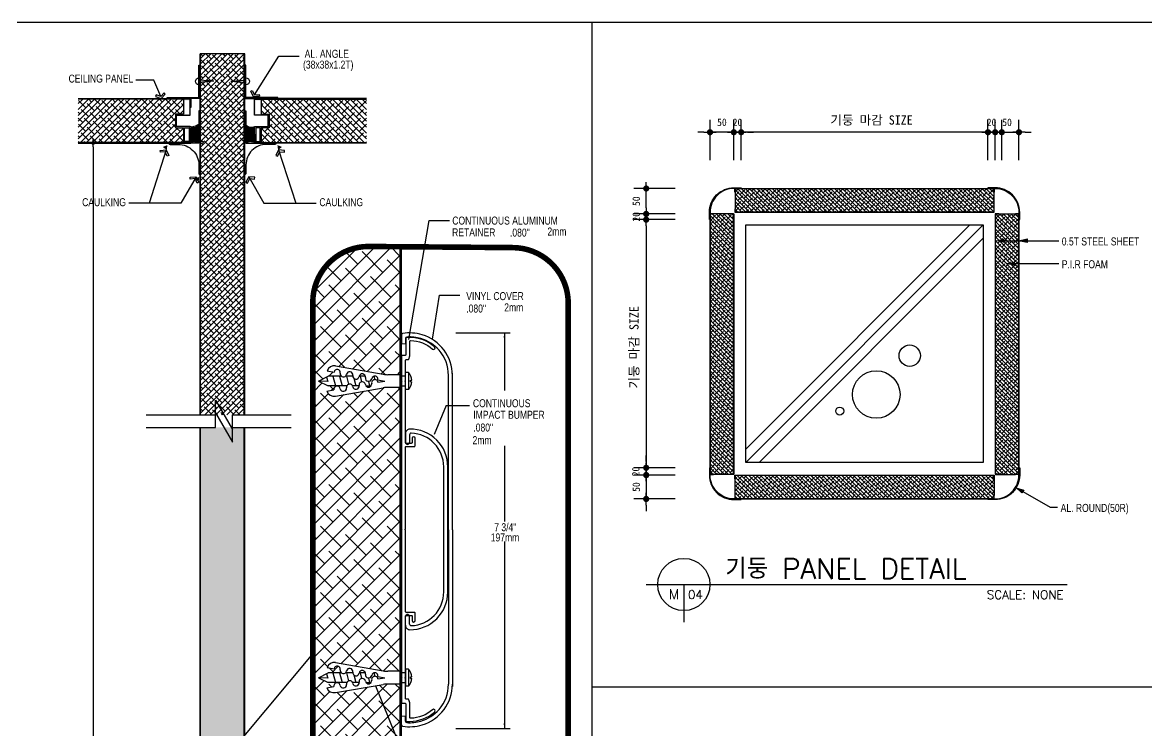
# Model space of a CAD drawing. Header units: millimetres. Extents: x 761574 to 813627, y -447408 to -384263.
# Drawn here: x 809305 to 810216, y -386028 to -385455 of the extents above; entities that cross this region are included whole.
import ezdxf
from ezdxf.enums import TextEntityAlignment as Align

# ---------------------------------------------------------------- set-up
doc = ezdxf.new("R2010")
doc.units = ezdxf.units.MM
doc.header["$LTSCALE"] = 500
doc.header["$PDMODE"] = 2
doc.linetypes.add('HIDDEN', pattern=[9.525, 6.35, -3.175])
doc.layers.get('Defpoints').update_dxf_attribs({"color": 8})
for name, color, linetype in [('3', 3, 'Continuous'), ('BOLT', 1, 'Continuous'), ('CHANNEL', 6, 'Continuous'), ('DIM', 7, 'Continuous'), ('DM', 4, 'Continuous'), ('FORM', 7, 'Continuous'), ('ik_Line', 30, 'Continuous'), ('PANEL', 7, 'Continuous'), ('RAIL', 4, 'Continuous'), ('SYM', 7, 'Continuous'), ('SYM-1', 6, 'Continuous'), ('TEXT', 7, 'Continuous'), ('TEXT1', 2, 'Continuous'), ('몰드', 9, 'Continuous'), ('크린판넬', 4, 'Continuous'), ('크린판넬(벽체)', 21, 'Continuous')]:
    doc.layers.add(name, color=color, linetype=linetype)
doc.styles.add('GHD', font='simple.shx', dxfattribs={"bigfont": 'whgtxt.shx'})
doc.styles.add('SIM', font='simplex')
doc.styles.add('글씨1', font='stylu.ttf')
doc.styles.add('돋움', font='')
doc.styles.get('돋움').set_extended_font_data('DotumChe')
doc.dimstyles.new('DIM270', dxfattribs={"dimscale": 3, "dimtxt": 3, "dimasz": 1, "dimexe": 2, "dimexo": 3, "dimgap": 1, "dimtad": 1, "dimtoh": 1, "dimdec": 0, "dimzin": 9, "dimdsep": 46, "dimtxsty": '돋움', "dimblk": 'dots', "dimcen": 0, "dimclrt": 3, "dimadec": 0, "dimazin": 0, "dimtm": 1e-09, "dimtfac": 1, "dimtdec": 0, "dimtix": 1, "dimtmove": 2, "dimatfit": 3, "dimldrblk": 'dots', "dimfxl": 0, "dimtolj": 1, "dimtzin": 0, "dimarcsym": 0})
doc.dimstyles.new('사본(2) DIM270', dxfattribs={"dimscale": 5, "dimtxt": 3, "dimasz": 1, "dimexe": 2, "dimexo": 3, "dimgap": 1, "dimtad": 1, "dimtoh": 1, "dimdec": 0, "dimzin": 9, "dimdsep": 46, "dimtxsty": '돋움', "dimblk": 'dots', "dimcen": 0, "dimclrt": 3, "dimadec": 0, "dimazin": 0, "dimtm": 1e-09, "dimtfac": 1, "dimtdec": 0, "dimtix": 1, "dimtmove": 2, "dimatfit": 3, "dimldrblk": 'dots', "dimfxl": 0, "dimtolj": 1, "dimtzin": 0, "dimarcsym": 0})

# ---------------------------------------------------------------- blocks, each defined once
blk = doc.blocks.new('dots')
blk.add_line((-1, 0), (1, 0))
at = {"const_width": 0.5}
blk.add_lwpolyline([(-0.25, 0, 1), (0.25, 0, 1)], format="xyb", close=True, dxfattribs=at)
blk = doc.blocks.new('*D12')
at = {"layer": 'Defpoints', "color": 0, "linetype": 'ByBlock'}
for p in [(809381.23, -385552.39), (809362.33, -386691.76), (809381.23, -386691.76)]:
    blk.add_point(p, dxfattribs=at)
at = {"layer": 'TEXT1', "color": 0, "linetype": 'ByBlock', "lineweight": -2}
for p, q in [((809372.23, -385552.39), (809356.33, -385552.39)), ((809362.33, -385555.39), (809362.33, -386688.76)), ((809372.23, -386691.76), (809356.33, -386691.76))]:
    blk.add_line(p, q, dxfattribs=at)
at = {"layer": 'TEXT1', "color": 0, "linetype": 'ByBlock', "lineweight": -2, "xscale": 3, "yscale": 3, "zscale": 3}
for p, rotation in [((809362.33, -385552.39), 90), ((809362.33, -386691.76), 270)]:
    blk.add_blockref('dots', p, dxfattribs=dict(at, rotation=rotation))
at = {"layer": 'TEXT1', "color": 3, "linetype": 'ByBlock', "insert": (809351.57, -386122.08), "char_height": 15, "attachment_point": 5, "rotation": 90, "style": '돋움'}
blk.add_mtext('\\A1;CH', dxfattribs=at)
blk = doc.blocks.new('*D66')
at = {"layer": 'Defpoints', "color": 0}
for p in [(809862.05, -385543.59), (809862.05, -385581.09), (809881.29, -385581.09)]:
    blk.add_point(p, dxfattribs=at)
at = {"layer": 'DIM', "color": 0, "lineweight": -2}
for p, q in [((809862.05, -385566.09), (809862.05, -385533.59)), ((809881.29, -385566.09), (809881.29, -385533.59)), ((809857.05, -385543.59), (809852.05, -385543.59)), ((809881.29, -385543.59), (809862.05, -385543.59)), ((809886.29, -385543.59), (809891.29, -385543.59))]:
    blk.add_line(p, q, dxfattribs=at)
at = {"layer": 'DIM', "color": 0, "lineweight": -2, "xscale": 5, "yscale": 5, "zscale": 5}
blk.add_blockref('dots', (809862.05, -385543.59), dxfattribs=at)
at = {"layer": 'DIM', "color": 0, "lineweight": -2, "xscale": 5, "yscale": 5, "zscale": 5, "rotation": 180}
blk.add_blockref('dots', (809881.29, -385543.59), dxfattribs=at)
at = {"layer": 'DIM', "color": 3, "insert": (809871.67, -385535.59), "char_height": 6, "attachment_point": 5, "style": '돋움'}
blk.add_mtext('\\A1;50', dxfattribs=at)
blk = doc.blocks.new('*D67')
at = {"layer": 'Defpoints', "color": 0}
for p in [(809881.29, -385543.59), (809881.29, -385581.09), (809887.26, -385581.09)]:
    blk.add_point(p, dxfattribs=at)
at = {"layer": 'DIM', "color": 0, "lineweight": -2}
for p, q in [((809881.29, -385566.09), (809881.29, -385533.59)), ((809887.26, -385566.09), (809887.26, -385533.59)), ((809876.29, -385543.59), (809871.29, -385543.59)), ((809887.26, -385543.59), (809881.29, -385543.59)), ((809892.26, -385543.59), (809897.26, -385543.59))]:
    blk.add_line(p, q, dxfattribs=at)
at = {"layer": 'DIM', "color": 0, "lineweight": -2, "xscale": 5, "yscale": 5, "zscale": 5}
blk.add_blockref('dots', (809881.29, -385543.59), dxfattribs=at)
at = {"layer": 'DIM', "color": 0, "lineweight": -2, "xscale": 5, "yscale": 5, "zscale": 5, "rotation": 180}
blk.add_blockref('dots', (809887.26, -385543.59), dxfattribs=at)
at = {"layer": 'DIM', "color": 3, "insert": (809884.28, -385535.59), "char_height": 6, "attachment_point": 5, "style": '돋움'}
blk.add_mtext('\\A1;20', dxfattribs=at)
blk = doc.blocks.new('*D68')
at = {"layer": 'Defpoints', "color": 0}
for p in [(809887.26, -385543.59), (809887.26, -385581.09), (810098.34, -385581.09)]:
    blk.add_point(p, dxfattribs=at)
at = {"layer": 'DIM', "color": 0, "lineweight": -2}
for p, q in [((809887.26, -385566.09), (809887.26, -385533.59)), ((810098.34, -385566.09), (810098.34, -385533.59)), ((810093.34, -385543.59), (809892.26, -385543.59))]:
    blk.add_line(p, q, dxfattribs=at)
at = {"layer": 'DIM', "color": 0, "lineweight": -2, "xscale": 5, "yscale": 5, "zscale": 5, "rotation": 180}
blk.add_blockref('dots', (809887.26, -385543.59), dxfattribs=at)
at = {"layer": 'DIM', "color": 0, "lineweight": -2, "xscale": 5, "yscale": 5, "zscale": 5}
blk.add_blockref('dots', (810098.34, -385543.59), dxfattribs=at)
at = {"layer": 'DIM', "color": 3, "insert": (809992.8, -385534.08), "char_height": 7.5, "attachment_point": 5, "style": '돋움'}
blk.add_mtext('\\A1;기둥 마감 SIZE', dxfattribs=at)
blk = doc.blocks.new('*D69')
at = {"layer": 'Defpoints', "color": 0}
for p in [(810112.25, -385543.59), (810093, -385581.09), (810112.25, -385581.09)]:
    blk.add_point(p, dxfattribs=at)
at = {"layer": 'DIM', "color": 0, "lineweight": -2}
for p, q in [((810093, -385566.09), (810093, -385533.59)), ((810112.25, -385566.09), (810112.25, -385533.59)), ((810088, -385543.59), (810083, -385543.59)), ((810093, -385543.59), (810112.25, -385543.59)), ((810117.25, -385543.59), (810122.25, -385543.59))]:
    blk.add_line(p, q, dxfattribs=at)
at = {"layer": 'DIM', "color": 0, "lineweight": -2, "xscale": 5, "yscale": 5, "zscale": 5}
blk.add_blockref('dots', (810093, -385543.59), dxfattribs=at)
at = {"layer": 'DIM', "color": 0, "lineweight": -2, "xscale": 5, "yscale": 5, "zscale": 5, "rotation": 180}
blk.add_blockref('dots', (810112.25, -385543.59), dxfattribs=at)
at = {"layer": 'DIM', "color": 3, "insert": (810102.62, -385535.59), "char_height": 6, "attachment_point": 5, "style": '돋움'}
blk.add_mtext('\\A1;50', dxfattribs=at)
blk = doc.blocks.new('*D70')
at = {"layer": 'Defpoints', "color": 0}
for p in [(810093, -385543.59), (810087.15, -385581.09), (810093, -385581.09)]:
    blk.add_point(p, dxfattribs=at)
at = {"layer": 'DIM', "color": 0, "lineweight": -2}
for p, q in [((810087.15, -385566.09), (810087.15, -385533.59)), ((810093, -385566.09), (810093, -385533.59)), ((810082.15, -385543.59), (810077.15, -385543.59)), ((810087.15, -385543.59), (810093, -385543.59)), ((810098, -385543.59), (810103, -385543.59))]:
    blk.add_line(p, q, dxfattribs=at)
at = {"layer": 'DIM', "color": 0, "lineweight": -2, "xscale": 5, "yscale": 5, "zscale": 5}
blk.add_blockref('dots', (810087.15, -385543.59), dxfattribs=at)
at = {"layer": 'DIM', "color": 0, "lineweight": -2, "xscale": 5, "yscale": 5, "zscale": 5, "rotation": 180}
blk.add_blockref('dots', (810093, -385543.59), dxfattribs=at)
at = {"layer": 'DIM', "color": 3, "insert": (810090.07, -385535.59), "char_height": 6, "attachment_point": 5, "style": '돋움'}
blk.add_mtext('\\A1;20', dxfattribs=at)
blk = doc.blocks.new('*D71')
at = {"layer": 'Defpoints', "color": 0}
for p in [(809848.81, -385821.25), (809810.33, -385840.5), (809848.81, -385840.5)]:
    blk.add_point(p, dxfattribs=at)
at = {"layer": 'DIM', "color": 0, "lineweight": -2}
for p, q in [((809810.33, -385816.25), (809810.33, -385811.25)), ((809833.81, -385821.25), (809800.33, -385821.25)), ((809810.33, -385821.25), (809810.33, -385840.5)), ((809833.81, -385840.5), (809800.33, -385840.5)), ((809810.33, -385845.5), (809810.33, -385850.5))]:
    blk.add_line(p, q, dxfattribs=at)
at = {"layer": 'DIM', "color": 0, "lineweight": -2, "xscale": 5, "yscale": 5, "zscale": 5}
for p, rotation in [((809810.33, -385821.25), 270), ((809810.33, -385840.5), 90)]:
    blk.add_blockref('dots', p, dxfattribs=dict(at, rotation=rotation))
at = {"layer": 'DIM', "color": 3, "insert": (809802.32, -385830.87), "char_height": 6, "attachment_point": 5, "rotation": 90, "style": '돋움'}
blk.add_mtext('\\A1;50', dxfattribs=at)
blk = doc.blocks.new('*D72')
at = {"layer": 'Defpoints', "color": 0}
for p in [(809848.81, -385815.28), (809810.33, -385821.25), (809848.81, -385821.25)]:
    blk.add_point(p, dxfattribs=at)
at = {"layer": 'DIM', "color": 0, "lineweight": -2}
for p, q in [((809810.33, -385810.28), (809810.33, -385805.28)), ((809833.81, -385815.28), (809800.33, -385815.28)), ((809810.33, -385815.28), (809810.33, -385821.25)), ((809833.81, -385821.25), (809800.33, -385821.25)), ((809810.33, -385826.25), (809810.33, -385831.25))]:
    blk.add_line(p, q, dxfattribs=at)
at = {"layer": 'DIM', "color": 0, "lineweight": -2, "xscale": 5, "yscale": 5, "zscale": 5}
for p, rotation in [((809810.33, -385815.28), 270), ((809810.33, -385821.25), 90)]:
    blk.add_blockref('dots', p, dxfattribs=dict(at, rotation=rotation))
at = {"layer": 'DIM', "color": 3, "insert": (809801.92, -385818.28), "char_height": 6, "attachment_point": 5, "rotation": 90, "style": '돋움'}
blk.add_mtext('\\A1;20', dxfattribs=at)
blk = doc.blocks.new('*D73')
at = {"layer": 'Defpoints', "color": 0}
for p in [(809848.81, -385614.36), (809810.33, -385821.16), (809848.81, -385821.16)]:
    blk.add_point(p, dxfattribs=at)
at = {"layer": 'DIM', "color": 0, "lineweight": -2}
for p, q in [((809833.81, -385614.36), (809800.33, -385614.36)), ((809810.33, -385619.36), (809810.33, -385816.16)), ((809833.81, -385821.16), (809800.33, -385821.16))]:
    blk.add_line(p, q, dxfattribs=at)
at = {"layer": 'DIM', "color": 0, "lineweight": -2, "xscale": 5, "yscale": 5, "zscale": 5}
for p, rotation in [((809810.33, -385614.36), 90), ((809810.33, -385821.16), 270)]:
    blk.add_blockref('dots', p, dxfattribs=dict(at, rotation=rotation))
at = {"layer": 'DIM', "color": 3, "insert": (809800.82, -385717.76), "char_height": 7.5, "attachment_point": 5, "rotation": 90, "style": '돋움'}
blk.add_mtext('\\A1;기둥 마감 SIZE', dxfattribs=at)
blk = doc.blocks.new('*D74')
at = {"layer": 'Defpoints', "color": 0}
for p in [(809810.33, -385589.15), (809848.81, -385589.15), (809848.81, -385609.74)]:
    blk.add_point(p, dxfattribs=at)
at = {"layer": 'DIM', "color": 0, "lineweight": -2}
for p, q in [((809833.81, -385589.15), (809800.33, -385589.15)), ((809810.33, -385604.74), (809810.33, -385594.15)), ((809833.81, -385609.74), (809800.33, -385609.74))]:
    blk.add_line(p, q, dxfattribs=at)
at = {"layer": 'DIM', "color": 0, "lineweight": -2, "xscale": 5, "yscale": 5, "zscale": 5}
for p, rotation in [((809810.33, -385589.15), 90), ((809810.33, -385609.74), 270)]:
    blk.add_blockref('dots', p, dxfattribs=dict(at, rotation=rotation))
at = {"layer": 'DIM', "color": 3, "insert": (809802.32, -385599.45), "char_height": 6, "attachment_point": 5, "rotation": 90, "style": '돋움'}
blk.add_mtext('\\A1;50', dxfattribs=at)
blk = doc.blocks.new('*D75')
at = {"layer": 'Defpoints', "color": 0}
for p in [(809810.33, -385609.74), (809848.81, -385609.74), (809848.81, -385614.36)]:
    blk.add_point(p, dxfattribs=at)
at = {"layer": 'DIM', "color": 0, "lineweight": -2}
for p, q in [((809810.33, -385604.74), (809810.33, -385599.74)), ((809833.81, -385609.74), (809800.33, -385609.74)), ((809833.81, -385614.36), (809800.33, -385614.36)), ((809810.33, -385614.36), (809810.33, -385609.74)), ((809810.33, -385619.36), (809810.33, -385624.36))]:
    blk.add_line(p, q, dxfattribs=at)
at = {"layer": 'DIM', "color": 0, "lineweight": -2, "xscale": 5, "yscale": 5, "zscale": 5}
for p, rotation in [((809810.33, -385609.74), 270), ((809810.33, -385614.36), 90)]:
    blk.add_blockref('dots', p, dxfattribs=dict(at, rotation=rotation))
at = {"layer": 'DIM', "color": 3, "insert": (809802.32, -385612.05), "char_height": 6, "attachment_point": 5, "rotation": 90, "style": '돋움'}
blk.add_mtext('\\A1;20', dxfattribs=at)

msp = doc.modelspace()

# ---------------------------------------------------------------- hatches: boundary and pattern name
h = msp.add_hatch(color=253)
h.paths.add_polyline_path([(809435.57, -385516.82), (809435.57, -385528.85), (809429.16, -385528.85), (809429.16, -385539.94), (809435.57, -385539.94), (809435.57, -385551.96), (809440.97, -385551.96), (809440.97, -385539.07), (809430.02, -385539.07), (809430.02, -385529.71), (809440.97, -385529.71), (809440.97, -385516.82)])
h.paths.add_polyline_path([(809436.43, -385517.69), (809440.1, -385517.69), (809440.1, -385528.85), (809436.43, -385528.85)], flags=16)
h.paths.add_polyline_path([(809436.43, -385539.94), (809440.1, -385539.94), (809440.1, -385551.1), (809436.43, -385551.1)], flags=16)
h = msp.add_hatch(color=253)
h.paths.add_polyline_path([(809498.62, -385516.82), (809498.62, -385528.85), (809505.03, -385528.85), (809505.03, -385539.93), (809498.62, -385539.93), (809498.62, -385551.96), (809493.22, -385551.96), (809493.22, -385539.07), (809504.16, -385539.07), (809504.16, -385529.71), (809493.22, -385529.71), (809493.22, -385516.82)])
h.paths.add_polyline_path([(809497.76, -385517.69), (809494.08, -385517.69), (809494.08, -385528.85), (809497.76, -385528.85)], flags=16)
h.paths.add_polyline_path([(809497.76, -385539.93), (809494.08, -385539.93), (809494.08, -385551.09), (809497.76, -385551.09)], flags=16)
at = {"layer": '3'}
h = msp.add_hatch(dxfattribs=at)
h.set_pattern_fill('ANSI31', color=253, scale=3.6, style=0)
h.set_pattern_definition([(45, (-891351.027, -434774.3606), (-0.31819805153, 0.31819805153), [])])
edge = h.paths.add_edge_path()
edge.add_ellipse((809443.18, -385528.75), major_axis=(-0.72, 10.88), ratio=0.721975, start_angle=167.79259, end_angle=212.62032, ccw=False)
edge.add_line((809442.23, -385539.5), (809441.05, -385541.82))
edge.add_line((809441.05, -385541.82), (809440.97, -385541.81))
edge.add_line((809440.97, -385541.81), (809440.97, -385545.19))
edge.add_line((809440.97, -385545.19), (809441.4, -385545.19))
edge.add_line((809441.4, -385545.19), (809441.4, -385552.39))
edge.add_ellipse((809444.66, -385552.41), major_axis=(-3.26, 0.01), ratio=0.291044, start_angle=180, end_angle=360, ccw=False)
edge.add_line((809447.93, -385552.42), (809448.03, -385552.42))
edge.add_line((809448.03, -385552.42), (809448.03, -385537.64))
h = msp.add_hatch(dxfattribs=at)
h.set_pattern_fill('ANSI31', color=253, scale=3.6, style=0)
h.set_pattern_definition([(135.000936505, (2510286.02045, -434746.5606), (0.31819285052, 0.31820325247), [])])
edge = h.paths.add_edge_path()
edge.add_ellipse((809491.01, -385528.75), major_axis=(0.72, 10.88), ratio=0.721975, start_angle=147.37968, end_angle=192.20741)
edge.add_line((809491.96, -385539.5), (809493.14, -385541.82))
edge.add_line((809493.14, -385541.82), (809493.22, -385541.81))
edge.add_line((809493.22, -385541.81), (809493.22, -385545.19))
edge.add_line((809493.22, -385545.19), (809492.79, -385545.19))
edge.add_line((809492.79, -385545.19), (809492.79, -385552.39))
edge.add_ellipse((809489.53, -385552.41), major_axis=(3.26, 0.01), ratio=0.291044, start_angle=0, end_angle=180)
edge.add_line((809486.26, -385552.42), (809486.16, -385552.42))
edge.add_line((809486.16, -385552.42), (809486.16, -385537.64))
at = {"layer": 'DIM'}
for points in [[(810093.19, -385631.45), (810099.73, -385632.99), (810099.73, -385629.91)], [(810112.24, -385631.45), (810118.79, -385632.99), (810118.79, -385629.91)], [(810102.53, -385649.9), (810109.08, -385651.44), (810109.08, -385648.36)], [(810109.65, -385831.09), (810114.55, -385835.69), (810116.09, -385833.03)]]:
    msp.add_hatch(color=256, dxfattribs=at).paths.add_polyline_path(points)
at = {"layer": 'DM'}
h = msp.add_hatch(dxfattribs=at)
h.set_pattern_fill('ANSI38', color=33, style=0)
h.set_pattern_definition([(45, (-69.466, 0), (-2.24506403, 2.24506403), []), (135, (-69.466, 0), (-6.735192091, 2.24506403), [7.9375, -4.7625])])
h.paths.add_polyline_path([(809449.43, -385772.3), (809484.77, -385772.3), (809484.77, -385479.99), (809449.43, -385479.99)])
h = msp.add_hatch(dxfattribs=at)
h.set_pattern_fill('ANSI38', color=33, scale=3, style=0)
h.paths.add_polyline_path([(809610.78, -385754.11), (809610.78, -385750.23), (809600.96, -385750.23, 0.043661), (809597.37, -385750.55), (809558.68, -385757.18, -0.365977), (809551.76, -385753.15), (809557.36, -385752.16, -0.343922), (809558.85, -385749.36), (809558.74, -385748.94), (809552.77, -385748.94), (809544.94, -385745.03), (809545.14, -385745.04), (809552.8, -385741.19), (809563.51, -385741.19, -0.275582), (809562.57, -385738.71, 1), (809557.48, -385737.82), (809551.88, -385736.83, -0.365828), (809558.79, -385732.8), (809597.38, -385739.59, 0.043529), (809600.96, -385739.9), (809610.78, -385739.9), (809610.78, -385736.02), (809610.99, -385636.3), (809585.31, -385636.09, 0.414214), (809540.31, -385681.09), (809540.31, -386031.6, 0.414214), (809585.31, -386076.6), (809610.99, -386076.8), (809610.99, -386040.87), (809591.21, -385991.78), (809558.68, -385997.36, -0.365977), (809551.76, -385993.33), (809557.36, -385992.34, -0.343922), (809558.85, -385989.53), (809558.74, -385989.12), (809552.77, -385989.12), (809544.94, -385985.21), (809545.14, -385985.22), (809552.8, -385981.37), (809563.51, -385981.37, -0.275582), (809562.57, -385978.89, 1), (809557.48, -385978), (809551.88, -385977.01, -0.365828), (809558.79, -385972.98), (809597.38, -385979.76, 0.043529), (809600.96, -385980.08), (809610.78, -385980.08), (809610.78, -385976.2), (809610.91, -385754.11)])
h = msp.add_hatch(dxfattribs=at)
h.set_pattern_fill('ANSI38', color=33, scale=27, style=0)
h.set_pattern_definition([(45, (-2047191.151, -465479.1942), (-2.3864853865, 2.3864853865), []), (135, (-2047191.151, -465479.1942), (-7.1594561595, 2.3864853865), [8.4375, -5.0625])])
h.paths.add_polyline_path([(809449.43, -385782.56), (809484.74, -385782.56), (809483.84, -386651.47), (809450.36, -386651.47)])
h = msp.add_hatch(dxfattribs=at)
h.set_pattern_fill('ANSI38', color=33, scale=3, style=0)
h.paths.add_polyline_path([(809610.99, -385994.29), (809610.78, -385994.29), (809610.78, -385990.41), (809600.96, -385990.41, 0.043661), (809597.37, -385990.73), (809591.21, -385991.78), (809610.99, -386040.87)])
at = {"layer": 'ik_Line'}
h = msp.add_hatch(dxfattribs=at)
h.set_pattern_fill('ANSI38', color=33, scale=27, style=0)
h.set_pattern_definition([(45, (-904786.8436, -433413.521), (-2.3864853865, 2.3864853865), []), (135, (-904786.8436, -433413.521), (-7.1594561595, 2.3864853865), [8.4375, -5.0625])])
h.paths.add_polyline_path([(809350.39, -385516.82), (809350.39, -385551.96), (809435.57, -385551.96), (809435.57, -385539.94), (809429.16, -385539.94), (809429.16, -385528.85), (809435.57, -385528.85), (809435.57, -385516.82)])
h = msp.add_hatch(dxfattribs=at)
h.set_pattern_fill('ANSI38', color=33, scale=27, style=0)
h.set_pattern_definition([(135.0009365, (2523721.8147, -433385.5013), (2.386446379, 2.3865243935), []), (45.0009365, (2523721.8147, -433385.5013), (7.159417151, 2.386602408), [8.4375, -5.0625])])
h.paths.add_polyline_path([(809583.8, -385516.82), (809583.8, -385551.96), (809498.62, -385551.96), (809498.62, -385539.93), (809505.03, -385539.93), (809505.03, -385528.85), (809498.62, -385528.85), (809498.62, -385516.82)])
h = msp.add_hatch(dxfattribs=at)
h.set_pattern_fill('ANSI38', color=33, scale=0.7, angle=270, style=0)
h.paths.add_polyline_path([(809882.31, -385608.15), (810091.84, -385608.15), (810091.84, -385589.34), (809882.31, -385589.34)])
h.paths.add_polyline_path([(810093.24, -385609.8), (810111.99, -385609.8), (810111.99, -385820.42), (810093.24, -385820.42)])
h.paths.add_polyline_path([(809881.05, -385820.42), (809862.3, -385820.42), (809862.3, -385609.8), (809881.05, -385609.8)])
h.paths.add_polyline_path([(810091.98, -385821.5), (809882.31, -385821.5), (809882.31, -385840.25), (810091.98, -385840.25)])
at = {"layer": 'SYM-1', "linetype": 'ByBlock'}
for points in [[(809422.54, -385553.99), (809422.01, -385558.01), (809418.8, -385555.54)], [(809511.65, -385553.99), (809512.18, -385558), (809515.38, -385555.54)], [(809448.33, -385579.77), (809447.8, -385583.78), (809444.59, -385581.32)]]:
    msp.add_hatch(color=256, dxfattribs=at).paths.add_polyline_path(points)

# ---------------------------------------------------------------- linework, layer by layer
at = {"color": 0}
for p, q in [((810674, -385454.74), (807451.81, -385454.74)), ((809766.4, -385454.74), (809766.4, -386858.49)), ((809766.4, -385992.77), (810676.76, -385992.77))]:
    msp.add_line(p, q, dxfattribs=at)
for p, q in [((809449.03, -385772.3), (809449.03, -385479.99)), ((809449.43, -385772.3), (809449.43, -385479.99)), ((809484.77, -385772.3), (809484.77, -385479.99)), ((809485.17, -385772.3), (809485.17, -385479.99)), ((809610.99, -386076.8), (809610.99, -385636.3)), ((809610.99, -386076.8), (809610.99, -385636.3)), ((809612.07, -386076.81), (809612.07, -385636.3)), ((809449.03, -386352.01), (809449.03, -385782.56)), ((809449.43, -386352.01), (809449.43, -385782.56)), ((809484.77, -386352.01), (809484.77, -385782.56)), ((809485.17, -386352.01), (809485.17, -385782.56))]:
    msp.add_line(p, q)
at = {"color": 6}
msp.add_line((809540.31, -385965.7), (809482.86, -386034.42), dxfattribs=at)
for points in [[(809350.39, -385516.39), (809441.4, -385516.39), (809441.4, -385523.59), (809440.97, -385523.59), (809440.97, -385516.82), (809350.39, -385516.82)], [(809583.8, -385516.39), (809492.79, -385516.39), (809492.79, -385523.59), (809493.22, -385523.59), (809493.22, -385516.82), (809583.8, -385516.82)], [(809350.39, -385552.39), (809441.4, -385552.39), (809441.4, -385545.19), (809440.97, -385545.19), (809440.97, -385551.96), (809350.39, -385551.96)], [(809583.8, -385552.39), (809492.79, -385552.39), (809492.79, -385545.19), (809493.22, -385545.19), (809493.22, -385551.96), (809583.8, -385551.96)]]:
    msp.add_lwpolyline(points)
msp.add_lwpolyline([(810083.37, -385618.59), (810083.37, -385811.05), (809890.92, -385811.05), (809890.92, -385618.59)], close=True)
at = {"color": 6, "linetype": 'HIDDEN', "ltscale": 0.5, "const_width": 4.5}
msp.add_lwpolyline([(809540.31, -385681.09), (809540.31, -386031.6, 0.414214), (809585.31, -386076.6), (809702.19, -386077.52, 0.414214), (809747.19, -386032.52), (809747.19, -385682.01, 0.414214), (809702.19, -385637.01), (809585.31, -385636.09, 0.414214)], format="xyb", close=True, dxfattribs=at)
at = {"layer": '3'}
for points in [[(809449.03, -385526.39), (809448.03, -385526.39), (809448.03, -385552.42), (809423.66, -385552.42, 0.414214), (809424.66, -385553.42), (809431.34, -385553.42, -0.414214), (809448.03, -385570.11), (809448.03, -385576.78, 0.414214), (809449.03, -385577.78)], [(809485.16, -385526.39), (809486.16, -385526.39), (809486.16, -385552.42), (809510.53, -385552.42, -0.414214), (809509.53, -385553.42), (809502.85, -385553.42, 0.414214), (809486.16, -385570.11), (809486.16, -385576.78, -0.414214), (809485.16, -385577.78)], [(809887.15, -385589.15), (809881.37, -385589.15, 0.414214), (809862.05, -385608.47), (809862.05, -385614.25, -0.414214), (809861.93, -385614.36), (809861.59, -385614.36, -0.414214), (809861.47, -385614.25), (809861.47, -385608.47, -0.414214), (809881.37, -385588.57), (809887.15, -385588.57, -0.414214), (809887.26, -385588.69), (809887.26, -385589.03, -0.414214)], [(810087.15, -385589.15), (810092.92, -385589.15, -0.414214), (810112.24, -385608.47), (810112.24, -385614.25, 0.414214), (810112.36, -385614.36), (810112.7, -385614.36, 0.414214), (810112.82, -385614.25), (810112.82, -385608.47, 0.414214), (810092.92, -385588.57), (810087.15, -385588.57, 0.414214), (810087.03, -385588.69), (810087.03, -385589.03, 0.414214)], [(809887.15, -385840.5), (809881.37, -385840.5, -0.414214), (809862.05, -385821.17), (809862.05, -385815.4, 0.414214), (809861.93, -385815.28), (809861.59, -385815.28, 0.414214), (809861.47, -385815.4), (809861.47, -385821.17, 0.414214), (809881.37, -385841.07), (809887.15, -385841.07, 0.414214), (809887.26, -385840.96), (809887.26, -385840.61, 0.414214)], [(810087.15, -385840.5), (810092.92, -385840.5, 0.414214), (810112.24, -385821.17), (810112.24, -385815.4, -0.414214), (810112.36, -385815.28), (810112.7, -385815.28, -0.414214), (810112.82, -385815.4), (810112.82, -385821.17, -0.414214), (810092.92, -385841.07), (810087.15, -385841.07, -0.414214), (810087.03, -385840.96), (810087.03, -385840.61, -0.414214)]]:
    msp.add_lwpolyline(points, format="xyb", close=True, dxfattribs=at)
at = {"layer": 'BOLT', "color": 2}
for p, q in [((809551.41, -385741.9), (809552.35, -385745.42)), ((809556.66, -385741.19), (809558.74, -385748.94)), ((809561.91, -385741.19), (809563.99, -385748.94)), ((809567.47, -385741.19), (809569.22, -385747.7)), ((809573.44, -385742.75), (809575.09, -385748.94)), ((809578.59, -385741.19), (809579.82, -385745.77)), ((809589.82, -385741.15), (809590.56, -385743.92)), ((809552.34, -385745.38), (809545.48, -385745.05)), ((809585.36, -385745.31), (809586.31, -385748.95)), ((809597.3, -385744.82), (809597.42, -385745.29)), ((809552.34, -385985.56), (809545.48, -385985.23)), ((809551.41, -385982.08), (809552.35, -385985.6)), ((809556.66, -385981.37), (809558.74, -385989.12)), ((809561.91, -385981.37), (809563.99, -385989.12)), ((809567.47, -385981.37), (809569.22, -385987.88)), ((809573.44, -385982.93), (809575.09, -385989.12)), ((809578.59, -385981.37), (809579.82, -385985.95)), ((809585.36, -385985.49), (809586.31, -385989.13)), ((809589.82, -385981.33), (809590.56, -385984.1)), ((809597.3, -385985), (809597.42, -385985.47))]:
    msp.add_line(p, q, dxfattribs=at)
at = {"layer": 'BOLT'}
for p, q in [((809563.51, -385741.19), (809552.81, -385741.19)), ((809572.71, -385741.19), (809566.72, -385741.19)), ((809582.88, -385741.19), (809577.87, -385741.19)), ((809591.4, -385741.19), (809589.7, -385741.19)), ((809615.29, -385741.19), (809612.1, -385741.19)), ((809615.29, -385751.95), (809615.29, -385738.17)), ((809617.88, -385738.18), (809615.3, -385738.18)), ((809617.88, -385738.18), (809617.88, -385751.95)), ((809567.88, -385748.94), (809552.73, -385748.94)), ((809577.86, -385748.94), (809572.51, -385748.94)), ((809583.38, -385748.95), (809587.57, -385748.95)), ((809612.19, -385748.95), (809615.29, -385748.95)), ((809617.88, -385751.95), (809615.3, -385751.95)), ((809615.29, -385978.12), (809615.29, -385991.9)), ((809615.29, -385992.13), (809615.29, -385978.35)), ((809617.88, -385978.35), (809615.3, -385978.35)), ((809617.88, -385978.35), (809617.88, -385992.13)), ((809563.51, -385981.37), (809552.81, -385981.37)), ((809572.71, -385981.37), (809566.72, -385981.37)), ((809582.88, -385981.37), (809577.87, -385981.37)), ((809591.4, -385981.37), (809589.7, -385981.37)), ((809615.29, -385981.37), (809612.1, -385981.37)), ((809567.88, -385989.12), (809552.73, -385989.12)), ((809577.86, -385989.12), (809572.51, -385989.12)), ((809583.38, -385989.13), (809587.57, -385989.13)), ((809612.19, -385989.13), (809615.29, -385989.13)), ((809617.88, -385992.13), (809615.3, -385992.13))]:
    msp.add_line(p, q, dxfattribs=at)
at = {"layer": 'CHANNEL'}
for p, q in [((809615.37, -385787.45), (809615.37, -385794.69)), ((809618.68, -385788.5), (809618.68, -385794.69)), ((809618.89, -385783.94), (809618.87, -385783.94)), ((809646.38, -385866.2), (809646.38, -385814.53)), ((809649.68, -385866.2), (809649.68, -385814.53)), ((809646.38, -385915.81), (809646.38, -385866.2)), ((809649.68, -385915.81), (809649.68, -385866.2)), ((809615.37, -385942.84), (809615.37, -385935.65)), ((809615.37, -385942.84), (809615.37, -385942.84)), ((809618.68, -385941.84), (809618.68, -385935.65)), ((809618.89, -385946.4), (809618.87, -385946.4))]:
    msp.add_line(p, q, dxfattribs=at)
msp.add_lwpolyline([(809620.75, -385794.9, -0.414214), (809620.13, -385795.52), (809615.99, -385795.52, -0.414214), (809615.37, -385794.9), (809615.37, -385745.5), (809614.96, -385745.08), (809615.37, -385744.67), (809615.37, -385728.34, -0.414214), (809615.99, -385727.72), (809617.48, -385727.72, 0.32492), (809618.07, -385727.29), (809618.9, -385724.76, 0.078702), (809618.93, -385724.57), (809618.93, -385712.85, -0.420938), (809619.56, -385712.23, -0.177254), (809637.29, -385719.18, 1), (809638.93, -385717.33, 0.183165), (809618.93, -385709.74), (809616.24, -385709.74, 0.414214), (809615.62, -385710.36), (809615.62, -385723.79, -0.414214), (809615, -385724.41), (809612.69, -385724.41, 0.414214), (809612.07, -385725.03), (809612.07, -385744.67), (809612.48, -385745.08), (809612.07, -385745.5), (809612.07, -385864.76), (809612.48, -385865.17), (809612.07, -385865.59), (809612.07, -385984.85), (809612.48, -385985.26), (809612.07, -385985.68), (809612.07, -386005.31, 0.414214), (809612.69, -386005.93), (809615, -386005.93, -0.414214), (809615.62, -386006.55), (809615.62, -386019.98, 0.414214), (809616.24, -386020.6), (809618.93, -386020.6, 0.183165), (809638.93, -386013.02, 1), (809637.29, -386011.16, -0.177254), (809619.56, -386018.11, -0.420938), (809618.93, -386017.49), (809618.93, -386005.78, 0.078702), (809618.9, -386005.58), (809618.07, -386003.05, 0.32492), (809617.48, -386002.62), (809615.99, -386002.62, -0.414214), (809615.37, -386002), (809615.37, -385985.68), (809614.96, -385985.26), (809615.37, -385984.85), (809615.37, -385935.45, -0.414214), (809615.99, -385934.83), (809620.13, -385934.83, -0.414214), (809620.75, -385935.45), (809620.75, -385938.96, 1), (809623.23, -385938.96), (809623.23, -385932.97, 0.414214), (809622.61, -385932.35), (809615.99, -385932.35, -0.414214), (809615.37, -385931.73), (809615.37, -385865.59), (809614.96, -385865.17), (809615.37, -385864.76), (809615.37, -385798.62, -0.414214), (809615.99, -385798), (809622.61, -385798, 0.414214), (809623.23, -385797.38), (809623.23, -385791.38, 1), (809620.75, -385791.38)], format="xyb", close=True, dxfattribs=at)
for centre, radius, start, end in [((809618.89, -385787.45), 3.51, 90.43738, 180.77184), ((809619.92, -385788.5), 1.24, 88.18078, 180), ((809619.09, -385814.53), 30.59, 0, 90.43738), ((809619.09, -385814.53), 27.28, 0, 88.18078), ((809617.03, -385794.69), 1.65, 180, 0), ((809619.09, -385915.81), 30.59, 269.56262, 0), ((809619.09, -385915.81), 27.28, 271.81922, 0), ((809617.03, -385935.65), 1.65, 0, 180), ((809618.89, -385942.89), 3.51, 179.22816, 269.56262), ((809619.92, -385941.84), 1.24, 180, 271.81922)]:
    msp.add_arc(centre, radius, start, end, dxfattribs=at)
at = {"layer": 'DIM'}
for p, q in [((810099.73, -385629.91), (810099.73, -385632.99)), ((810099.73, -385631.45), (810144.45, -385631.45)), ((810112.24, -385631.45), (810118.79, -385629.91)), ((810118.79, -385632.99), (810112.24, -385631.45)), ((810118.79, -385629.91), (810118.79, -385632.99)), ((810102.53, -385649.9), (810144.45, -385649.9)), ((810109.08, -385651.44), (810102.53, -385649.9)), ((810114.55, -385835.69), (810109.65, -385831.09)), ((810116.09, -385833.03), (810114.55, -385835.69)), ((810115.32, -385834.36), (810137.54, -385847.19)), ((810137.54, -385847.19), (810143.54, -385847.19))]:
    msp.add_line(p, q, dxfattribs=at)
at = {"layer": 'DM', "color": 33}
msp.add_line((809485.17, -385479.99), (809449.03, -385479.99), dxfattribs=at)
at = {"layer": 'FORM', "color": 3}
for p, q in [((809810.27, -385909.81), (810151.31, -385909.81)), ((809840.81, -385909.81), (809840.81, -385940.34))]:
    msp.add_line(p, q, dxfattribs=at)
msp.add_circle((809840.81, -385909.81), 21.14, dxfattribs=at)
at = {"layer": 'ik_Line', "color": 3}
for p, q in [((809448.03, -385515.39), (809448.03, -385489.36)), ((809448.03, -385489.36), (809449.03, -385489.36)), ((809449.03, -385489.36), (809449.03, -385516.39)), ((809485.17, -385489.36), (809485.17, -385516.39)), ((809486.17, -385489.36), (809485.17, -385489.36)), ((809486.17, -385515.39), (809486.17, -385489.36)), ((809422.33, -385516.39), (809422.33, -385515.39)), ((809422.33, -385515.39), (809448.03, -385515.39)), ((809511.86, -385515.39), (809486.16, -385515.39)), ((809511.86, -385516.39), (809511.86, -385515.39)), ((809449.03, -385516.39), (809422.33, -385516.39)), ((809485.16, -385516.39), (809511.86, -385516.39))]:
    msp.add_line(p, q, dxfattribs=at)
at = {"layer": 'PANEL', "color": 4}
for points in [[(809435.57, -385516.82), (809435.57, -385528.85), (809429.16, -385528.85), (809429.16, -385539.94), (809435.57, -385539.94), (809435.57, -385551.96), (809440.97, -385551.96), (809440.97, -385539.07), (809430.02, -385539.07), (809430.02, -385529.71), (809440.97, -385529.71), (809440.97, -385516.82)], [(809498.62, -385516.82), (809498.62, -385528.85), (809505.03, -385528.85), (809505.03, -385539.93), (809498.62, -385539.93), (809498.62, -385551.96), (809493.22, -385551.96), (809493.22, -385539.07), (809504.16, -385539.07), (809504.16, -385529.71), (809493.22, -385529.71), (809493.22, -385516.82)]]:
    msp.add_lwpolyline(points, close=True, dxfattribs=at)
for points in [[(809436.43, -385539.94), (809440.1, -385539.94), (809440.1, -385551.1), (809436.43, -385551.1), (809436.43, -385539.94)], [(809497.76, -385539.93), (809494.08, -385539.93), (809494.08, -385551.09), (809497.76, -385551.09), (809497.76, -385539.93)]]:
    msp.add_lwpolyline(points, dxfattribs=at)
at = {"layer": 'RAIL'}
for p, q in [((809612.07, -385707.66), (809612.07, -385714.71)), ((809612.07, -385714.71), (809615.29, -385714.99)), ((809615.29, -385710.56), (809615.29, -385714.99)), ((809650.17, -385865.52), (809650.17, -385740.44)), ((809653.4, -385865.52), (809653.4, -385738.69)), ((809650.17, -385865.52), (809650.17, -385990.6)), ((809653.4, -385865.52), (809653.4, -385992.35)), ((809612.07, -386016.33), (809615.29, -386016.05)), ((809615.29, -386020.48), (809615.29, -386016.05)), ((809612.07, -386023.38), (809612.07, -386016.33))]:
    msp.add_line(p, q, dxfattribs=at)
for centre, radius, start, end in [((809613.22, -385707.66), 1.16, 98.5301, 180), ((809618.49, -385742.76), 36.65, 73.59097, 98.5301), ((809616.45, -385710.56), 1.16, 93.61648, 180), ((809618.49, -385742.76), 33.42, 73.59097, 93.61648), ((809619.17, -385740.44), 31, 40.97905, 73.59097), ((809619.17, -385740.44), 34.23, 0, 73.59097), ((809619.17, -385740.44), 31, 0, 40.97905), ((809619.17, -385990.6), 34.23, 286.40903, 0), ((809619.17, -385990.6), 31, 319.02095, 0), ((809619.17, -385990.6), 31, 286.40903, 319.02095), ((809613.22, -386023.38), 1.16, 180, 261.4699), ((809618.49, -385988.28), 36.65, 261.4699, 286.40903), ((809616.45, -386020.48), 1.16, 180, 266.38352), ((809618.49, -385988.28), 33.42, 266.38352, 286.40903)]:
    msp.add_arc(centre, radius, start, end, dxfattribs=at)
at = {"layer": 'SYM', "linetype": 'Continuous'}
for points in [[(809405.39, -385772.3), (809461.56, -385772.3), (809461.56, -385760.56), (809475.27, -385784.31), (809475.27, -385772.3), (809522.9, -385772.3)], [(809405.39, -385782.56), (809461.56, -385782.56), (809461.56, -385770.81), (809475.27, -385794.56), (809475.27, -385782.56), (809522.9, -385782.56)]]:
    msp.add_lwpolyline(points, dxfattribs=at)
at = {"layer": 'TEXT'}
for p, q in [((809618.12, -385711.3), (809634.52, -385615.14)), ((809634.52, -385615.14), (809650.93, -385615.14)), ((809637.12, -385711.08), (809642.85, -385675.47)), ((809642.85, -385675.47), (809659.26, -385675.47)), ((809656.07, -385705.91), (809700.04, -385705.91)), ((809695.47, -385705.91), (809695.47, -385752.7)), ((809558.79, -385732.8), (809597.37, -385739.58)), ((809551.88, -385736.83), (809557.48, -385737.82)), ((809610.79, -385739.9), (809600.96, -385739.9)), ((809612.07, -385736.02), (809610.78, -385736.02)), ((809610.78, -385736.02), (809610.78, -385754.11)), ((809612.08, -385740.85), (809612.08, -385749.24)), ((809551.76, -385753.15), (809557.36, -385752.16)), ((809558.68, -385757.18), (809597.37, -385750.55)), ((809593.1, -385744.08), (809598.7, -385745.06)), ((809593.1, -385746.05), (809598.7, -385745.06)), ((809610.79, -385750.23), (809600.96, -385750.23)), ((809612.07, -385754.11), (809610.78, -385754.11)), ((809648.29, -385764.89), (809638.57, -385788.4)), ((809648.29, -385764.89), (809667.25, -385764.89)), ((809695.47, -385797.63), (809695.47, -385858.64)), ((809695.47, -385874.96), (809695.47, -386026.28)), ((809551.88, -385977.01), (809557.48, -385978)), ((809558.79, -385972.98), (809597.37, -385979.76)), ((809610.78, -385976.2), (809610.78, -385994.29)), ((809612.07, -385976.2), (809610.78, -385976.2)), ((809593.1, -385984.26), (809598.7, -385985.24)), ((809593.1, -385986.23), (809598.7, -385985.24)), ((809610.79, -385980.08), (809600.96, -385980.08)), ((809612.08, -385981.03), (809612.08, -385989.42)), ((809551.76, -385993.33), (809557.36, -385992.34)), ((809558.68, -385997.36), (809597.37, -385990.73)), ((809610.79, -385990.41), (809600.96, -385990.41)), ((809612.07, -385994.29), (809610.78, -385994.29)), ((809656.07, -386026.28), (809700.04, -386026.28))]:
    msp.add_line(p, q, dxfattribs=at)
at = {"layer": 'TEXT', "color": 1}
for p, q in [((809545.05, -385745.08), (809552.8, -385741.19)), ((809545.05, -385745.08), (809552.8, -385748.96)), ((809619.56, -385744.42), (809620.44, -385744.42)), ((809619.56, -385745.71), (809619.56, -385744.42)), ((809619.56, -385745.71), (809620.44, -385745.71)), ((809545.05, -385985.26), (809552.8, -385981.37)), ((809545.05, -385985.26), (809552.8, -385989.14)), ((809619.56, -385984.6), (809620.44, -385984.6)), ((809619.56, -385985.89), (809619.56, -385984.6)), ((809619.56, -385985.89), (809620.44, -385985.89))]:
    msp.add_line(p, q, dxfattribs=at)
at = {"layer": 'TEXT', "color": 7}
for points in [[(809493.11, -385513.29), (809512.89, -385481.97), (809529.37, -385481.97)], [(809417.12, -385514.71), (809411.68, -385501.48), (809396.98, -385501.48)], [(809421.54, -385557.91), (809407.67, -385600.98), (809391.19, -385600.98)], [(809512.65, -385557.91), (809526.52, -385600.98), (809543, -385600.98)], [(809445.75, -385579.68), (809433.46, -385600.98), (809391.19, -385600.98)], [(809488.44, -385579.68), (809500.73, -385600.98), (809543, -385600.98)]]:
    msp.add_lwpolyline(points, dxfattribs=at)
for points in [[(809419.79, -385511.77), (809417.12, -385514.71), (809413.48, -385513.42), (809412.99, -385514.77), (809417.54, -385516.39), (809420.86, -385512.74)], [(809491.31, -385509.75), (809493.11, -385513.29), (809496.96, -385513.01), (809497.07, -385514.44), (809492.26, -385514.8), (809490.02, -385510.4)], [(809422.48, -385562.96), (809420.69, -385559.42), (809416.83, -385559.7), (809416.72, -385558.27), (809421.54, -385557.91), (809423.77, -385562.31)], [(809511.71, -385562.96), (809513.5, -385559.42), (809517.36, -385559.7), (809517.47, -385558.27), (809512.65, -385557.91), (809510.42, -385562.31)], [(809446.7, -385584.73), (809444.9, -385581.19), (809441.05, -385581.47), (809440.94, -385580.03), (809445.75, -385579.68), (809447.99, -385584.08)], [(809487.49, -385584.73), (809489.29, -385581.19), (809493.14, -385581.47), (809493.25, -385580.03), (809488.44, -385579.68), (809486.2, -385584.08)]]:
    msp.add_lwpolyline(points, close=True, dxfattribs=at)
at = {"layer": 'TEXT'}
msp.add_lwpolyline([(809591.21, -385991.78), (809633.73, -386097.31), (809654.31, -386097.31)], dxfattribs=at)
for centre, radius, start, end in [((809557.72, -385738.91), 6.2, 80, 160.40593), ((809560.02, -385738.27), 2.58, 350, 170), ((809565.11, -385739.16), 2.58, 170, 350), ((809570.2, -385740.04), 2.58, 350, 170), ((809575.28, -385740.94), 2.58, 170, 350), ((809580.37, -385741.83), 2.58, 350, 170), ((809585.46, -385742.73), 2.58, 170, 350), ((809590.55, -385743.63), 2.58, 350, 170), ((809600.96, -385719.23), 20.67, 260, 270), ((809559.91, -385751.71), 2.58, 10, 190), ((809565.03, -385750.77), 2.62, 190.88253, 5.29655), ((809570.2, -385750.09), 2.58, 10, 190), ((809575.28, -385749.19), 2.58, 190, 10), ((809580.37, -385748.3), 2.58, 10, 190), ((809585.46, -385747.4), 2.58, 190, 10), ((809590.55, -385746.5), 2.58, 10, 190), ((809600.96, -385770.9), 20.67, 90, 100), ((809557.6, -385751.07), 6.2, 199.59407, 280), ((809557.72, -385979.09), 6.2, 80, 160.40593), ((809560.02, -385978.45), 2.58, 350, 170), ((809565.11, -385979.34), 2.58, 170, 350), ((809570.2, -385980.22), 2.58, 350, 170), ((809580.37, -385982.01), 2.58, 350, 170), ((809600.96, -385959.41), 20.67, 260, 270), ((809570.2, -385990.27), 2.58, 10, 190), ((809575.28, -385981.12), 2.58, 170, 350), ((809575.28, -385989.37), 2.58, 190, 10), ((809580.37, -385988.48), 2.58, 10, 190), ((809585.46, -385982.91), 2.58, 170, 350), ((809585.46, -385987.58), 2.58, 190, 10), ((809590.55, -385986.68), 2.58, 10, 190), ((809590.55, -385983.81), 2.58, 350, 170), ((809557.6, -385991.25), 6.2, 199.59407, 280), ((809559.91, -385991.89), 2.58, 10, 190), ((809565.03, -385990.95), 2.62, 190.88253, 5.29655), ((809600.96, -386011.08), 20.67, 90, 100)]:
    msp.add_arc(centre, radius, start, end, dxfattribs=at)
at = {"layer": 'TEXT', "color": 1}
for centre, start, end in [((809609.99, -385745.06), 3.53438, 41.11338), ((809609.99, -385745.06), 318.88662, 356.46562), ((809609.99, -385985.24), 3.53438, 41.11338), ((809609.99, -385985.24), 318.88662, 356.46562)]:
    msp.add_arc(centre, 10.48, start, end, dxfattribs=at)
at = {"layer": 'TEXT'}
for points in [[(809694.78, -385710.04), (809696.16, -385710.04), (809695.47, -385705.91)], [(809694.78, -386022.15), (809696.16, -386022.15), (809695.47, -386026.28)]]:
    msp.add_solid(points, dxfattribs=at)
at = {"layer": 'TEXT1', "color": 7, "extrusion": (0, 0, -1)}
msp.add_ellipse((809443.18, -385528.75), major_axis=(-0.72, 10.88), ratio=0.721975, start_param=2.572261, end_param=3.517505, dxfattribs=at)
at = {"layer": 'TEXT1', "color": 7}
for centre, major_axis, ratio, start_param, end_param in [((809491.01, -385528.75), (0.72, 10.88), 0.721975, 2.572261, 3.517505), ((809447.3, -385552.41), (4.58, 0.96), 0.198633, -0.820474, 2.321119)]:
    msp.add_ellipse(centre, major_axis=major_axis, ratio=ratio, start_param=start_param, end_param=end_param, dxfattribs=at)
at = {"layer": '몰드'}
for p, q in [((810083.37, -385618.59), (809890.92, -385811.05)), ((810072.49, -385618.59), (809890.92, -385800.16)), ((810083.37, -385629.48), (809901.8, -385811.05))]:
    msp.add_line(p, q, dxfattribs=at)
for centre, radius in [((810023.77, -385724.49), 8.66), ((809996.68, -385755.96), 19.25), ((809967.09, -385769.36), 3.25)]:
    msp.add_circle(centre, radius, dxfattribs=at)
at = {"layer": '크린판넬', "color": 2}
for p, q in [((809460.16, -385502.37), (809448.03, -385501.32)), ((809460.16, -385502.37), (809448.03, -385503.43)), ((809474.04, -385502.37), (809486.17, -385501.32)), ((809474.04, -385502.37), (809486.17, -385503.43))]:
    msp.add_line(p, q, dxfattribs=at)
for points in [[(809448.03, -385505.12, -1), (809448.03, -385499.63)], [(809486.17, -385499.63, -1), (809486.17, -385505.12)]]:
    msp.add_lwpolyline(points, format="xyb", close=True, dxfattribs=at)
at = {"layer": '크린판넬(벽체)'}
for p, q in [((809882.26, -385592.04), (809882.26, -385605.51)), ((810092.23, -385605.51), (810092.23, -385592.04)), ((809878.41, -385609.74), (809864.94, -385609.74)), ((810095.88, -385609.55), (810109.35, -385609.55)), ((809878.41, -385820.67), (809864.94, -385820.67)), ((809882.06, -385824.14), (809882.06, -385837.61)), ((810092.23, -385824.14), (810092.23, -385837.61)), ((810095.88, -385820.67), (810109.35, -385820.67))]:
    msp.add_line(p, q, dxfattribs=at)
for points in [[(809882.45, -385589.15), (810091.84, -385589.15, -0.414214), (810092.23, -385589.53), (810092.23, -385592.04), (810092.03, -385592.04), (810092.03, -385589.53, 0.414214), (810091.84, -385589.34), (809882.45, -385589.34, 0.414214), (809882.26, -385589.53), (809882.26, -385592.04), (809882.06, -385592.04), (809882.06, -385589.53, -0.414214)], [(809882.45, -385608.39), (810091.84, -385608.39, 0.414214), (810092.23, -385608.01), (810092.23, -385605.51), (810092.03, -385605.51), (810092.03, -385608.01, -0.414214), (810091.84, -385608.2), (809882.45, -385608.2, -0.414214), (809882.26, -385608.01), (809882.26, -385605.51), (809882.06, -385605.51), (809882.06, -385608.01, 0.414214)], [(809862.05, -385609.93), (809862.05, -385820.29, 0.414214), (809862.43, -385820.67), (809864.94, -385820.67), (809864.94, -385820.48), (809862.43, -385820.48, -0.414214), (809862.24, -385820.29), (809862.24, -385609.93, -0.414214), (809862.43, -385609.74), (809864.94, -385609.74), (809864.94, -385609.55), (809862.43, -385609.55, 0.414214)], [(809881.29, -385609.93), (809881.29, -385820.29, -0.414214), (809880.91, -385820.67), (809878.41, -385820.67), (809878.41, -385820.48), (809880.91, -385820.48, 0.414214), (809881.1, -385820.29), (809881.1, -385609.93, 0.414214), (809880.91, -385609.74), (809878.41, -385609.74), (809878.41, -385609.55), (809880.91, -385609.55, -0.414214)], [(810093, -385609.93), (810093, -385820.29, 0.414214), (810093.38, -385820.67), (810095.88, -385820.67), (810095.88, -385820.48), (810093.38, -385820.48, -0.414214), (810093.19, -385820.29), (810093.19, -385609.93, -0.414214), (810093.38, -385609.74), (810095.88, -385609.74), (810095.88, -385609.55), (810093.38, -385609.55, 0.414214)], [(810112.24, -385609.93), (810112.24, -385820.29, -0.414214), (810111.86, -385820.67), (810109.35, -385820.67), (810109.35, -385820.48), (810111.86, -385820.48, 0.414214), (810112.05, -385820.29), (810112.05, -385609.93, 0.414214), (810111.86, -385609.74), (810109.35, -385609.74), (810109.35, -385609.55), (810111.86, -385609.55, -0.414214)], [(809882.45, -385821.25), (810091.84, -385821.25, -0.414214), (810092.23, -385821.64), (810092.23, -385824.14), (810092.03, -385824.14), (810092.03, -385821.64, 0.414214), (810091.84, -385821.44), (809882.45, -385821.44, 0.414214), (809882.26, -385821.64), (809882.26, -385824.14), (809882.06, -385824.14), (809882.06, -385821.64, -0.414214)], [(809882.45, -385840.5), (810091.84, -385840.5, 0.414214), (810092.23, -385840.11), (810092.23, -385837.61), (810092.03, -385837.61), (810092.03, -385840.11, -0.414214), (810091.84, -385840.3), (809882.45, -385840.3, -0.414214), (809882.26, -385840.11), (809882.26, -385837.61), (809882.06, -385837.61), (809882.06, -385840.11, 0.414214)]]:
    msp.add_lwpolyline(points, format="xyb", close=True, dxfattribs=at)

# ---------------------------------------------------------------- texts
at = {"layer": 'FORM', "color": 4, "style": 'GHD'}
for s, height, p in [('기둥 PANEL DETAIL', 16.4394, (809874.38, -385905.11)), ('M', 8.22, (809828.68, -385921.78)), ('04', 7.045, (809844.2, -385921.52))]:
    msp.add_text(s, height=height, dxfattribs=at).set_placement(p)
at = {"layer": 'FORM', "color": 2, "style": 'SIM'}
msp.add_text('SCALE: NONE', height=7.0454, dxfattribs=at).set_placement((810148.39, -385914.51), align=Align.TOP_RIGHT)
at = {"layer": 'TEXT1', "color": 7, "linetype": 'ByBlock', "style": '글씨1', "width": 0.8}
for s, p in [('AL. ANGLE', (809533.7, -385483.32)), ('(38x38x1.2T)', (809532.38, -385492.08)), ('CEILING PANEL', (809342.51, -385503.42)), ('CAULKING', (809353.49, -385603.48)), ('CONTINUOUS ALUMINUM', (809653.28, -385618.37)), ('RETAINER', (809653.15, -385627.91)), ('.080" ', (809700.01, -385628.1)), ('0.5T STEEL SHEET', (810146.93, -385635.26)), ('P.I.R FOAM', (810146.93, -385653.71)), ('VINYL COVER', (809664.6, -385679.52)), ('.080"', (809664.6, -385689.57)), ('CONTINUOUS ', (809670.01, -385766.25)), ('IMPACT BUMPER', (809670.33, -385775.59)), ('.080"', (809670.33, -385785.94)), ('AL. ROUND(50R)', (810146.02, -385851))]:
    msp.add_text(s, height=6.48, dxfattribs=at).set_placement(p)
msp.add_text('CAULKING', height=6.48, rotation=0.00094, dxfattribs=at).set_placement((809545.63, -385603.47))
at = {"layer": 'TEXT1', "color": 3, "linetype": 'ByBlock', "style": '글씨1', "width": 0.8}
for p in [(809730.32, -385627.22), (809695.36, -385688.65), (809669.69, -385796.16)]:
    msp.add_text('2mm', height=6.48, dxfattribs=at).set_placement(p)
at = {"layer": 'TEXT1', "color": 7, "linetype": 'ByBlock', "style": '글씨1', "width": 0.8}
msp.add_text('7 3/4"', height=6.48, dxfattribs=at).set_placement((809696.2, -385863.29), align=Align.MIDDLE)
at = {"layer": 'TEXT1', "color": 3, "linetype": 'ByBlock', "style": '글씨1', "width": 0.8}
msp.add_text('197mm', height=6.48, dxfattribs=at).set_placement((809695.98, -385871.66), align=Align.MIDDLE)

# ---------------------------------------------------------------- dimensions: what is measured, and where the dimension line sits
at = {"layer": 'DIM'}
for base, p1, p2, text, override, picture, middle in [((809887.26, -385543.59), (810098.34, -385581.09), (809887.26, -385581.09), '기둥 마감 SIZE', {"dimtxt": 1.5}, '*D68', (809992.8, -385534.08)), ((809862.05, -385543.59), (809881.29, -385581.09), (809862.05, -385581.09), '50', {"dimtxt": 1.2}, '*D66', (809871.67, -385535.59)), ((809881.29, -385543.59), (809887.26, -385581.09), (809881.29, -385581.09), '20', {"dimtxt": 1.2}, '*D67', (809884.28, -385535.59))]:
    dim = msp.add_linear_dim(base=base, p1=p1, p2=p2, text=text, dimstyle='사본(2) DIM270', override=override, dxfattribs=at)
    dim.commit()
    dim.dimension.update_dxf_attribs({"geometry": picture, "text_midpoint": middle})
for base, p1, p2, angle, text, override, picture, middle in [((810093, -385543.59), (810087.15, -385581.09), (810093, -385581.09), 180, '20', {"dimtxt": 1.2}, '*D70', (810090.07, -385535.59)), ((810112.25, -385543.59), (810093, -385581.09), (810112.25, -385581.09), 180, '50', {"dimtxt": 1.2}, '*D69', (810102.62, -385535.59)), ((809810.33, -385589.15), (809848.81, -385609.74), (809848.81, -385589.15), 270, '50', {"dimtxt": 1.2}, '*D74', (809802.32, -385599.45)), ((809810.33, -385609.74), (809848.81, -385614.36), (809848.81, -385609.74), 270, '20', {"dimtxt": 1.2}, '*D75', (809802.32, -385612.05)), ((809810.33, -385821.16), (809848.81, -385614.36), (809848.81, -385821.16), 90, '기둥 마감 SIZE', {"dimtxt": 1.5}, '*D73', (809800.82, -385717.76)), ((809810.33, -385840.5), (809848.81, -385821.25), (809848.81, -385840.5), 90, '50', {"dimtxt": 1.2}, '*D71', (809802.32, -385830.87))]:
    dim = msp.add_linear_dim(base=base, p1=p1, p2=p2, angle=angle, text=text, dimstyle='사본(2) DIM270', override=override, dxfattribs=at)
    dim.commit()
    dim.dimension.update_dxf_attribs({"geometry": picture, "text_midpoint": middle})
dim = msp.add_linear_dim(base=(809810.33, -385821.25), p1=(809848.81, -385815.28), p2=(809848.81, -385821.25), angle=90, text='20', dimstyle='사본(2) DIM270', override={"dimtxt": 1.2}, dxfattribs=at)
dim.commit()
dim.dimension.update_dxf_attribs({"geometry": '*D72', "text_midpoint": (809801.92, -385818.28), "dimtype": 160})
at = {"layer": 'TEXT1', "color": 7, "linetype": 'ByBlock'}
dim = msp.add_linear_dim(base=(809362.33, -386691.76), p1=(809381.23, -385552.39), p2=(809381.23, -386691.76), angle=90, text='CH', dimstyle='DIM270', override={"dimtxt": 5}, dxfattribs=at)
dim.commit()
dim.dimension.update_dxf_attribs({"geometry": '*D12', "text_midpoint": (809351.57, -386122.08)})

doc.saveas('drawing.dxf')
